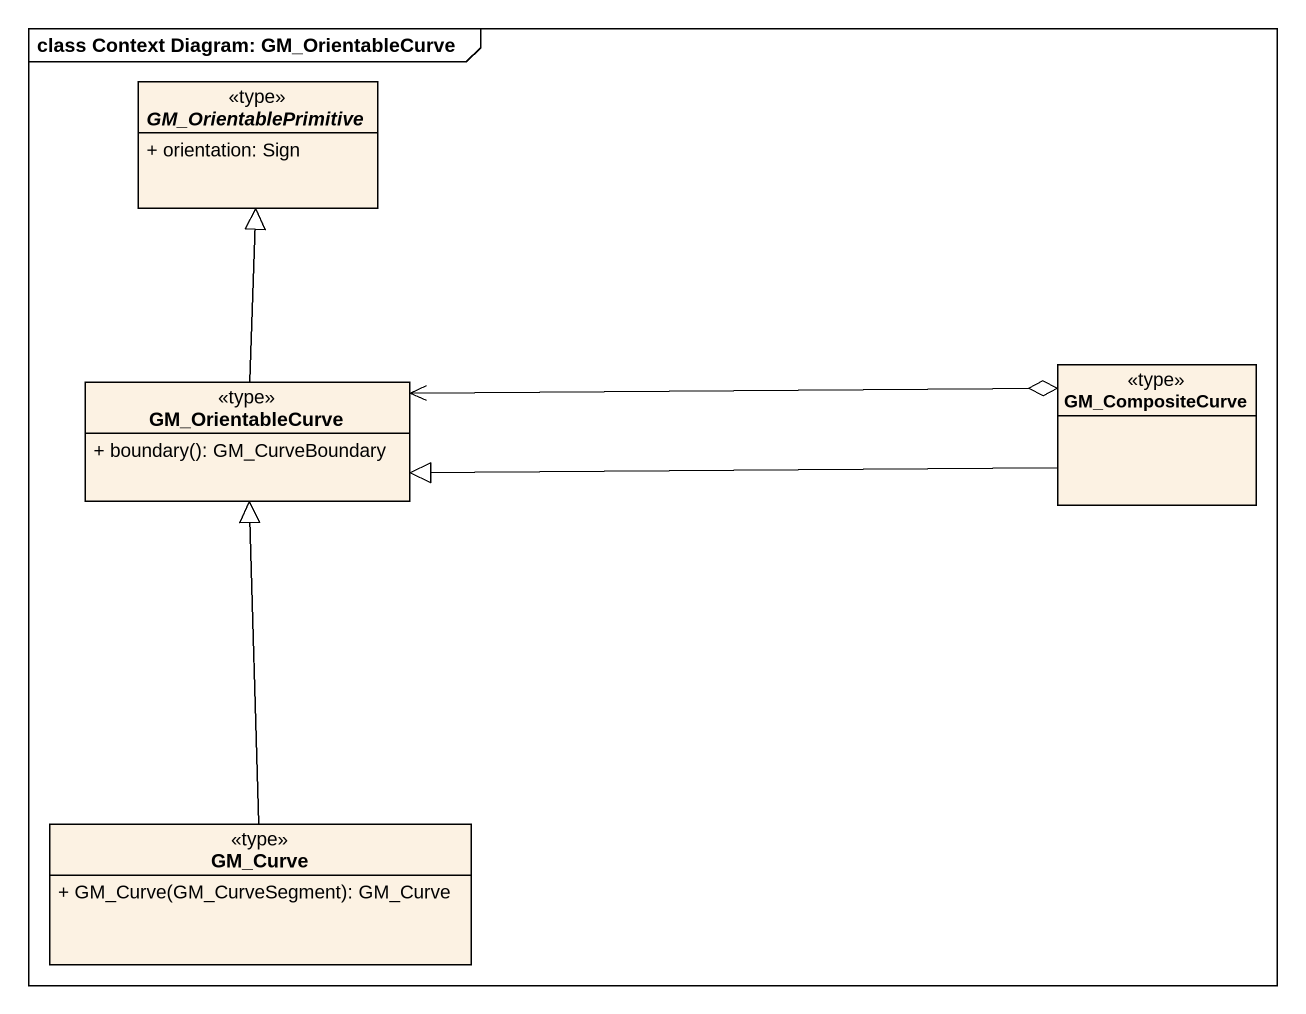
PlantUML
@startuml
mainframe class Context Diagram: GM_OrientableCurve
hide circle
hide empty members
skinparam classAttributeIconSize 0
abstract class GM_OrientablePrimitive <<type>> {
  + orientation: Sign
}
class GM_OrientableCurve <<type>> {
  + boundary(): GM_CurveBoundary
}
class GM_CompositeCurve <<type>>
class GM_Curve <<type>> {
  + GM_Curve(GM_CurveSegment): GM_Curve
}
GM_OrientableCurve -up-|> GM_OrientablePrimitive
GM_CompositeCurve o-left-> GM_OrientableCurve
GM_CompositeCurve -left-|> GM_OrientableCurve
GM_Curve -up-|> GM_OrientableCurve
@enduml
